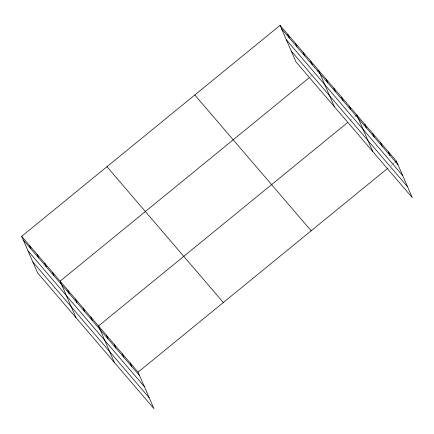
<?xml version="1.0" encoding="UTF-8"?>
<svg xmlns="http://www.w3.org/2000/svg" width="434" height="434" viewBox="0 0 434 434"><rect width="100%" height="100%" fill="white"/><g stroke="black" fill="none" stroke-linecap="round" stroke-linejoin="round"><path stroke-width="0.33" stroke-dasharray="2.17 1.63" d="M310.489 76.688L313.977 73.834M349.885 120.69L352.381 118.656M354.377 117.028L355.37 116.214M390.947 165.647L392.444 164.426M392.944 164.019L394.935 162.387"/><path stroke-width="0.65" d="M21.7 236.335L138.066 372.155L153.934 408.649L37.568 272.834L21.7 236.335L280.066 25.351L396.432 161.166L412.3 197.665L295.934 61.845L280.066 25.351M308.992 77.908L60.098 281.156L75.966 317.65M317.471 70.986L318.469 70.172L334.337 106.666M347.395 122.724L98.502 325.977L114.37 362.471M355.869 115.802L356.867 114.988L372.735 151.488M138.066 372.155L387.953 168.088M395.434 161.98L396.432 161.166M281.633 28.959L398 164.774M286.353 39.814L402.719 175.629M291.214 50.995L407.58 186.81M194.806 94.975L311.173 230.79M106.959 166.71L223.326 302.525M23.268 239.948L139.634 375.763M27.988 250.798L144.354 386.613M32.848 261.979L149.215 397.794M388.517 151.933L390.09 155.54M380.607 142.699L382.175 146.307M372.692 133.46L374.26 137.068M364.782 124.227L366.35 127.835M349.186 106.026L350.759 109.634M341.509 97.064L343.077 100.672M333.827 88.097L335.395 91.704M326.146 79.134L327.719 82.742M310.787 61.205L312.355 64.818M303.106 52.243L304.673 55.85M295.429 43.281L296.997 46.888M287.747 34.319L289.315 37.926M130.151 362.916L131.719 366.524M122.242 353.683L123.809 357.291M114.326 344.444L115.894 348.052M106.411 335.211L107.985 338.818M90.82 317.01L92.388 320.618M83.138 308.048L84.711 311.655M75.462 299.086L77.03 302.693M67.78 290.118L69.348 293.726M52.422 272.194L53.99 275.802M44.74 263.226L46.308 266.834M37.058 254.264L38.631 257.872M29.382 245.302L30.95 248.91"/></g></svg>
